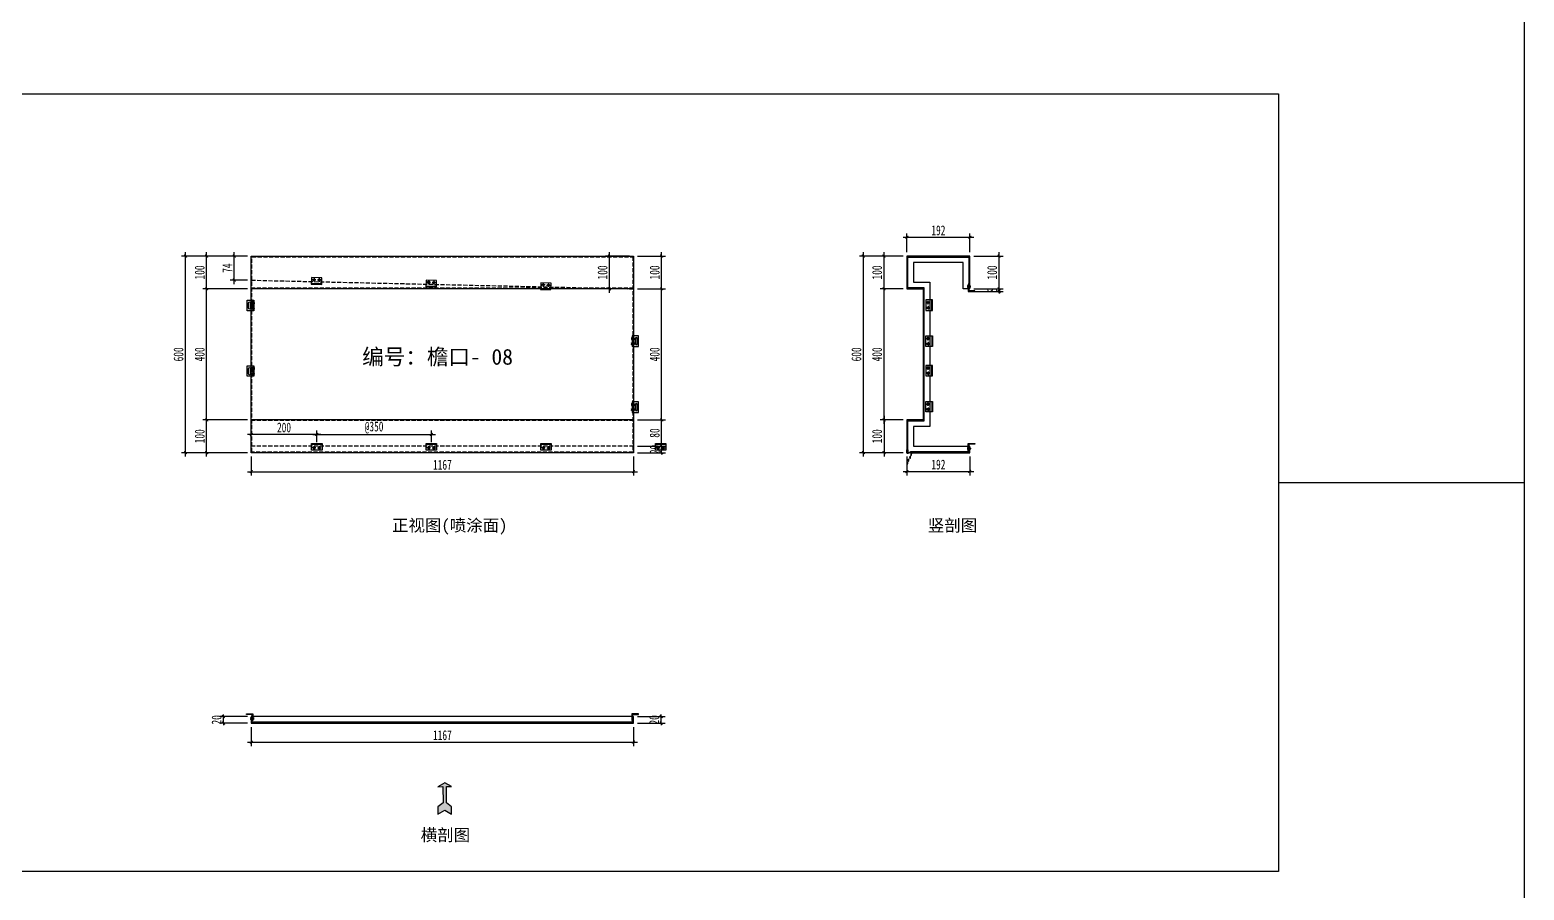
# Model space of a CAD drawing. Header units: millimetres. Extents: x 1519249 to 1604651, y -416196 to -347833.
# Drawn here: x 1579811 to 1584373, y -380074 to -377449 of the extents above; entities that cross this region are included whole.
import ezdxf

# ---------------------------------------------------------------- set-up
doc = ezdxf.new("R2010")
doc.units = ezdxf.units.MM
doc.header["$LTSCALE"] = 1000
doc.header["$MEASUREMENT"] = 0
for name, pattern in [('__DASH', [0.35, 0.25, -0.1]), ('CENTER', [2, 1.25, -0.25, 0.25, -0.25]), ('CENTERX2', [4, 2.5, -0.5, 0.5, -0.5]), ('DOTE', [2.42, 2, -0.2, 0.02, -0.2]), ('HIDDEN2', [0.1875, 0.125, -0.0625])]:
    doc.linetypes.add(name, pattern=pattern)
doc.layers.get('Defpoints').update_dxf_attribs({"color": 190})
for name, color, linetype in [('0-hatch', 8, 'Continuous'), ('0-铝合金投影', 112, 'Continuous'), ('4', 3, 'Continuous'), ('@@@@H @ 1', 2, 'Continuous'), ('BH-图层', 2, 'Continuous'), ('DIM_IDEN', 3, 'Continuous'), ('F-CASTFIX', 1, 'Continuous'), ('PJ', 4, 'Continuous'), ('PUB_DIM', 3, 'Continuous'), ('XC', 3, 'Continuous'), ('zx', 1, 'DOTE'), ('穿孔铝板', 161, 'Continuous')]:
    doc.layers.add(name, color=color, linetype=linetype)
doc.styles.add('黑体', font='simhei.ttf', dxfattribs={"width": 0.7})
doc.dimstyles.new('副本 BZ-6', dxfattribs={"dimscale": 12, "dimtxt": 2.5, "dimasz": 0.5, "dimexe": 1, "dimexo": 1, "dimgap": 0.5, "dimtad": 1, "dimdec": 0, "dimdsep": 46, "dimtxsty": '黑体', "dimblk": 'ARCHTICK', "dimcen": 3, "dimdle": 1, "dimclrd": 1, "dimclre": 1, "dimclrt": 2, "dimadec": 1, "dimazin": 0, "dimtfac": 1, "dimtdec": 0, "dimtix": 1, "dimtmove": 2, "dimatfit": 3, "dimldrblk": 'DOTSMALL', "dimfxl": 0, "dimtolj": 1, "dimtzin": 0, "dimarcsym": 0})

# ---------------------------------------------------------------- blocks, each defined once
blk = doc.blocks.new('_ArchTick')
at = {"color": 0, "linetype": 'ByBlock', "const_width": 0.5}
blk.add_lwpolyline([(-0.71, -0.71), (0.71, 0.71)], dxfattribs=at)
blk = doc.blocks.new('*D250')
at = {"color": 1, "lineweight": -2, "transparency": 16777216}
for p, q in [((1580474.7, -378639.2), (1580338.5, -378639.2)), ((1580350.5, -378751.2), (1580350.5, -378627.2)), ((1580474.7, -378739.2), (1580338.5, -378739.2))]:
    blk.add_line(p, q, dxfattribs=at)
at = {"layer": 'Defpoints', "color": 0, "transparency": 16777216}
for p in [(1580350.5, -378639.2), (1580486.7, -378639.2), (1580486.7, -378739.2)]:
    blk.add_point(p, dxfattribs=at)
at = {"color": 1, "lineweight": -2, "transparency": 16777216, "xscale": 6, "yscale": 6, "zscale": 6}
for p, rotation in [((1580350.5, -378639.2), 90), ((1580350.5, -378739.2), 270)]:
    blk.add_blockref('_ArchTick', p, dxfattribs=dict(at, rotation=rotation))
at = {"color": 2, "transparency": 16777216, "insert": (1580329.3, -378689.2), "char_height": 30, "attachment_point": 5, "rotation": 90, "style": '黑体'}
blk.add_mtext('\\A1;100', dxfattribs=at)
blk = doc.blocks.new('_DotSmall')
at = {"color": 0, "linetype": 'ByBlock', "const_width": 0.5}
blk.add_lwpolyline([(-0.0625, 0, 1), (0.0625, 0, 1)], format="xyb", close=True, dxfattribs=at)
blk = doc.blocks.new('*D251')
at = {"color": 1, "lineweight": -2, "transparency": 16777216}
for p, q in [((1580350.5, -378651.2), (1580350.5, -378227.2)), ((1580474.7, -378239.2), (1580338.5, -378239.2)), ((1580474.7, -378639.2), (1580338.5, -378639.2))]:
    blk.add_line(p, q, dxfattribs=at)
at = {"layer": 'Defpoints', "color": 0, "transparency": 16777216}
for p in [(1580350.5, -378239.2), (1580486.7, -378239.2), (1580486.7, -378639.2)]:
    blk.add_point(p, dxfattribs=at)
at = {"color": 1, "lineweight": -2, "transparency": 16777216, "xscale": 6, "yscale": 6, "zscale": 6}
for p, rotation in [((1580350.5, -378239.2), 90), ((1580350.5, -378639.2), 270)]:
    blk.add_blockref('_ArchTick', p, dxfattribs=dict(at, rotation=rotation))
at = {"color": 2, "transparency": 16777216, "insert": (1580329.3, -378439.2), "char_height": 30, "attachment_point": 5, "rotation": 90, "style": '黑体'}
blk.add_mtext('\\A1;400', dxfattribs=at)
blk = doc.blocks.new('*D252')
at = {"color": 1, "lineweight": -2, "transparency": 16777216}
for p, q in [((1580474.7, -378139.2), (1580338.5, -378139.2)), ((1580350.5, -378251.2), (1580350.5, -378127.2)), ((1580474.7, -378239.2), (1580338.5, -378239.2))]:
    blk.add_line(p, q, dxfattribs=at)
at = {"layer": 'Defpoints', "color": 0, "transparency": 16777216}
for p in [(1580350.5, -378139.2), (1580486.7, -378139.2), (1580486.7, -378239.2)]:
    blk.add_point(p, dxfattribs=at)
at = {"color": 1, "lineweight": -2, "transparency": 16777216, "xscale": 6, "yscale": 6, "zscale": 6}
for p, rotation in [((1580350.5, -378139.2), 90), ((1580350.5, -378239.2), 270)]:
    blk.add_blockref('_ArchTick', p, dxfattribs=dict(at, rotation=rotation))
at = {"color": 2, "transparency": 16777216, "insert": (1580329.3, -378189.2), "char_height": 30, "attachment_point": 5, "rotation": 90, "style": '黑体'}
blk.add_mtext('\\A1;100', dxfattribs=at)
blk = doc.blocks.new('*D253')
at = {"color": 1, "lineweight": -2, "transparency": 16777216}
for p, q in [((1580474.7, -378139.2), (1580273.9, -378139.2)), ((1580285.9, -378751.2), (1580285.9, -378127.2)), ((1580474.7, -378739.2), (1580273.9, -378739.2))]:
    blk.add_line(p, q, dxfattribs=at)
at = {"layer": 'Defpoints', "color": 0, "transparency": 16777216}
for p in [(1580285.9, -378139.2), (1580486.7, -378139.2), (1580486.7, -378739.2)]:
    blk.add_point(p, dxfattribs=at)
at = {"color": 1, "lineweight": -2, "transparency": 16777216, "xscale": 6, "yscale": 6, "zscale": 6}
for p, rotation in [((1580285.9, -378139.2), 90), ((1580285.9, -378739.2), 270)]:
    blk.add_blockref('_ArchTick', p, dxfattribs=dict(at, rotation=rotation))
at = {"color": 2, "transparency": 16777216, "insert": (1580264.7, -378439.2), "char_height": 30, "attachment_point": 5, "rotation": 90, "style": '黑体'}
blk.add_mtext('\\A1;600', dxfattribs=at)
blk = doc.blocks.new('*D254')
at = {"color": 1, "lineweight": -2, "transparency": 16777216}
for p, q in [((1581665.7, -378719.2), (1581751.6, -378719.2)), ((1581665.7, -378739.2), (1581751.6, -378739.2)), ((1581739.6, -378719.2), (1581739.6, -378713.2)), ((1581739.6, -378739.2), (1581739.6, -378719.2)), ((1581739.6, -378739.2), (1581739.6, -378745.2))]:
    blk.add_line(p, q, dxfattribs=at)
at = {"layer": 'Defpoints', "color": 0, "transparency": 16777216}
for p in [(1581653.7, -378719.2), (1581653.7, -378739.2), (1581739.6, -378719.2)]:
    blk.add_point(p, dxfattribs=at)
at = {"color": 1, "lineweight": -2, "transparency": 16777216, "xscale": 6, "yscale": 6, "zscale": 6}
for p, rotation in [((1581739.6, -378719.2), 270), ((1581739.6, -378739.2), 90)]:
    blk.add_blockref('_ArchTick', p, dxfattribs=dict(at, rotation=rotation))
at = {"color": 2, "transparency": 16777216, "insert": (1581718.4, -378729.2), "char_height": 30, "attachment_point": 5, "rotation": 90, "style": '黑体'}
blk.add_mtext('\\A1;20', dxfattribs=at)
blk = doc.blocks.new('*D255')
at = {"color": 1, "lineweight": -2, "transparency": 16777216}
for p, q in [((1581665.7, -378639.2), (1581751.6, -378639.2)), ((1581739.6, -378731.2), (1581739.6, -378627.2)), ((1581665.7, -378719.2), (1581751.6, -378719.2))]:
    blk.add_line(p, q, dxfattribs=at)
at = {"layer": 'Defpoints', "color": 0, "transparency": 16777216}
for p in [(1581653.7, -378639.2), (1581739.6, -378639.2), (1581653.7, -378719.2)]:
    blk.add_point(p, dxfattribs=at)
at = {"color": 1, "lineweight": -2, "transparency": 16777216, "xscale": 6, "yscale": 6, "zscale": 6}
for p, rotation in [((1581739.6, -378639.2), 90), ((1581739.6, -378719.2), 270)]:
    blk.add_blockref('_ArchTick', p, dxfattribs=dict(at, rotation=rotation))
at = {"color": 2, "transparency": 16777216, "insert": (1581718.4, -378679.2), "char_height": 30, "attachment_point": 5, "rotation": 90, "style": '黑体'}
blk.add_mtext('\\A1;80', dxfattribs=at)
blk = doc.blocks.new('*D256')
at = {"color": 1, "lineweight": -2, "transparency": 16777216}
for p, q in [((1581739.6, -378651.2), (1581739.6, -378227.2)), ((1581665.7, -378239.2), (1581751.6, -378239.2)), ((1581665.7, -378639.2), (1581751.6, -378639.2))]:
    blk.add_line(p, q, dxfattribs=at)
at = {"layer": 'Defpoints', "color": 0, "transparency": 16777216}
for p in [(1581653.7, -378239.2), (1581739.6, -378239.2), (1581653.7, -378639.2)]:
    blk.add_point(p, dxfattribs=at)
at = {"color": 1, "lineweight": -2, "transparency": 16777216, "xscale": 6, "yscale": 6, "zscale": 6}
for p, rotation in [((1581739.6, -378239.2), 90), ((1581739.6, -378639.2), 270)]:
    blk.add_blockref('_ArchTick', p, dxfattribs=dict(at, rotation=rotation))
at = {"color": 2, "transparency": 16777216, "insert": (1581718.4, -378439.2), "char_height": 30, "attachment_point": 5, "rotation": 90, "style": '黑体'}
blk.add_mtext('\\A1;400', dxfattribs=at)
blk = doc.blocks.new('*D257')
at = {"color": 1, "lineweight": -2, "transparency": 16777216}
for p, q in [((1581665.7, -378139.2), (1581751.6, -378139.2)), ((1581739.6, -378251.2), (1581739.6, -378127.2)), ((1581665.7, -378239.2), (1581751.6, -378239.2))]:
    blk.add_line(p, q, dxfattribs=at)
at = {"layer": 'Defpoints', "color": 0, "transparency": 16777216}
for p in [(1581653.7, -378139.2), (1581739.6, -378139.2), (1581653.7, -378239.2)]:
    blk.add_point(p, dxfattribs=at)
at = {"color": 1, "lineweight": -2, "transparency": 16777216, "xscale": 6, "yscale": 6, "zscale": 6}
for p, rotation in [((1581739.6, -378139.2), 90), ((1581739.6, -378239.2), 270)]:
    blk.add_blockref('_ArchTick', p, dxfattribs=dict(at, rotation=rotation))
at = {"color": 2, "transparency": 16777216, "insert": (1581718.4, -378189.2), "char_height": 30, "attachment_point": 5, "rotation": 90, "style": '黑体'}
blk.add_mtext('\\A1;100', dxfattribs=at)
blk = doc.blocks.new('gfrgrthgthyjyj')
at = {"color": 138, "linetype": 'Continuous'}
for p, q in [((4444220.2, 665049.9), (4444210.2, 665049.9)), ((4444210.2, 665049.4), (4444210.2, 665049.9)), ((4444212.8, 665049.9), (4444212.8, 665056.3)), ((4444215.2, 665058.1), (4444213.5, 665059)), ((4444215.2, 665058.1), (4444216.9, 665059)), ((4444217.6, 665049.9), (4444217.6, 665056.3)), ((4444220.2, 665049.4), (4444220.2, 665049.9)), ((4444216.5, 665047.8), (4444213.9, 665047.8))]:
    blk.add_line(p, q, dxfattribs=at)
at = {"color": 1, "linetype": 'CENTER', "ltscale": 2.357948}
blk.add_line((4444215.2, 665046.9), (4444215.2, 665059.6), dxfattribs=at)
at = {"color": 138, "linetype": 'Continuous'}
for centre, radius, start, end in [((4444212.8, 665057.7), 1.44, 62.13766, 270.00283), ((4444217.6, 665057.7), 1.44, 270.00283, 117.868), ((4444215.2, 665055.9), 8.16, 232.44522, 260.55436), ((4444215.2, 665055.9), 8.16, 279.45131, 307.56044)]:
    blk.add_arc(centre, radius, start, end, dxfattribs=at)
blk = doc.blocks.new('grgthyj')
at = {"layer": 'XC', "color": 165}
for p, q in [((-1090874.5, 362332.3), (-1090874.5, 362300.3)), ((-1090866.9, 362308.3), (-1090866.9, 362324.3)), ((-1090860.9, 362308.3), (-1090860.9, 362324.3))]:
    blk.add_line(p, q, dxfattribs=at)
blk.add_lwpolyline([(-1090876.9, 362332.3), (-1090876.9, 362300.3), (-1090856.9, 362300.3), (-1090856.9, 362332.3)], close=True, dxfattribs=at)
for centre, start, end in [((-1090863.9, 362324.3), 0, 180), ((-1090863.9, 362308.3), 180, 0)]:
    blk.add_arc(centre, 3, start, end, dxfattribs=at)
at = {"layer": 'DIM_IDEN', "color": 8, "yscale": 0.7812485824527613, "zscale": 0.7812485824527613, "rotation": 90}
for p, xscale in [((-571302.3, -3109712.8), 0.7812485824527613), ((-571302.3, 3834345.4), -0.7812485824527613)]:
    blk.add_blockref('gfrgrthgthyjyj', p, dxfattribs=dict(at, xscale=xscale))
blk = doc.blocks.new('A$Ce385b8f0')
at = {"layer": 'PJ', "color": 8}
for centre, radius in [((8, 13.6), 3.2), ((8, 13.6), 1.52), ((24, 13.6), 3.2), ((24, 13.6), 1.52)]:
    blk.add_circle(centre, radius, dxfattribs=at)
at = {"layer": 'XC', "color": 8}
for p, q in [((0, 2.4), (32, 2.4)), ((8, 2.4), (8, 0)), ((24, 2.4), (24, 0))]:
    blk.add_line(p, q, dxfattribs=at)
blk.add_lwpolyline([(0, 0), (32, 0), (32, 20), (0, 20)], close=True, dxfattribs=at)
at = {"layer": 'zx', "color": 8, "linetype": 'CENTERX2', "ltscale": 0.05}
for p, q in [((13.6, 13.6), (2.4, 13.6)), ((8, 19.2), (8, 8)), ((18.4, 13.6), (29.6, 13.6)), ((24, 19.2), (24, 8))]:
    blk.add_line(p, q, dxfattribs=at)
blk = doc.blocks.new('*D258')
at = {"color": 1, "lineweight": -2, "transparency": 16777216}
for p, q in [((1580698.7, -378683.7), (1580474.7, -378683.7)), ((1580486.7, -378707.2), (1580486.7, -378671.7)), ((1580686.7, -378707.2), (1580686.7, -378671.7))]:
    blk.add_line(p, q, dxfattribs=at)
at = {"layer": 'Defpoints', "color": 0, "transparency": 16777216}
for p in [(1580486.7, -378683.7), (1580486.7, -378719.2), (1580686.7, -378719.2)]:
    blk.add_point(p, dxfattribs=at)
at = {"color": 1, "lineweight": -2, "transparency": 16777216, "xscale": 6, "yscale": 6, "zscale": 6, "rotation": 180}
blk.add_blockref('_ArchTick', (1580486.7, -378683.7), dxfattribs=at)
at = {"color": 1, "lineweight": -2, "transparency": 16777216, "xscale": 6, "yscale": 6, "zscale": 6}
blk.add_blockref('_ArchTick', (1580686.7, -378683.7), dxfattribs=at)
at = {"color": 2, "transparency": 16777216, "insert": (1580586.7, -378662.5), "char_height": 30, "attachment_point": 5, "style": '黑体'}
blk.add_mtext('\\A1;200', dxfattribs=at)
blk = doc.blocks.new('*D259')
at = {"color": 1, "lineweight": -2, "transparency": 16777216}
for p, q in [((1580674.7, -378683.7), (1581048.7, -378683.7)), ((1580686.7, -378707.2), (1580686.7, -378671.7)), ((1581036.7, -378707.2), (1581036.7, -378671.7))]:
    blk.add_line(p, q, dxfattribs=at)
at = {"layer": 'Defpoints', "color": 0, "transparency": 16777216}
for p in [(1581036.7, -378683.7), (1580686.7, -378719.2), (1581036.7, -378719.2)]:
    blk.add_point(p, dxfattribs=at)
at = {"color": 1, "lineweight": -2, "transparency": 16777216, "xscale": 6, "yscale": 6, "zscale": 6, "rotation": 180}
blk.add_blockref('_ArchTick', (1580686.7, -378683.7), dxfattribs=at)
at = {"color": 1, "lineweight": -2, "transparency": 16777216, "xscale": 6, "yscale": 6, "zscale": 6}
blk.add_blockref('_ArchTick', (1581036.7, -378683.7), dxfattribs=at)
at = {"color": 2, "transparency": 16777216, "insert": (1580861.7, -378662.5), "char_height": 30, "attachment_point": 5, "style": '黑体'}
blk.add_mtext('\\A1;@350', dxfattribs=at)
blk = doc.blocks.new('*D260')
at = {"color": 1, "lineweight": -2, "transparency": 16777216}
for p, q in [((1581665.7, -379544.6), (1581750.3, -379544.6)), ((1581738.3, -379544.6), (1581738.3, -379538.6)), ((1581738.3, -379564.6), (1581738.3, -379544.6)), ((1581665.7, -379564.6), (1581750.3, -379564.6)), ((1581738.3, -379564.6), (1581738.3, -379570.6))]:
    blk.add_line(p, q, dxfattribs=at)
at = {"layer": 'Defpoints', "color": 0, "transparency": 16777216}
for p in [(1581653.7, -379544.6), (1581738.3, -379544.6), (1581653.7, -379564.6)]:
    blk.add_point(p, dxfattribs=at)
at = {"color": 1, "lineweight": -2, "transparency": 16777216, "xscale": 6, "yscale": 6, "zscale": 6}
for p, rotation in [((1581738.3, -379544.6), 270), ((1581738.3, -379564.6), 90)]:
    blk.add_blockref('_ArchTick', p, dxfattribs=dict(at, rotation=rotation))
at = {"color": 2, "transparency": 16777216, "insert": (1581717.2, -379554.6), "char_height": 30, "attachment_point": 5, "rotation": 90, "style": '黑体'}
blk.add_mtext('\\A1;20', dxfattribs=at)
blk = doc.blocks.new('*U173')
h = blk.add_hatch(color=5)
h.set_gradient(color1=(0, 0, 255), rotation=180, one_color=1, tint=1)
h.paths.add_polyline_path([(0, 0), (0.144338, -0.25), (0.144338, -0.0625), (0.730662, -0.0625), (0.875, -0.25), (1.144338, -0.25), (1, 0), (1.144338, 0.25), (0.875, 0.25), (0.730662, 0.0625), (0.144338, 0.0625), (0.144338, 0.25)])
at = {"color": 0, "linetype": 'Continuous'}
blk.add_lwpolyline([(0, 0), (0.144338, -0.25), (0.144338, -0.0625), (0.730662, -0.0625), (0.875, -0.25), (1.144338, -0.25), (1, 0), (1.144338, 0.25), (0.875, 0.25), (0.730662, 0.0625), (0.144338, 0.0625), (0.144338, 0.25)], close=True, dxfattribs=at)
blk = doc.blocks.new('*D261')
at = {"color": 1, "lineweight": -2, "transparency": 16777216}
for p, q in [((1580474.7, -379544.6), (1580390, -379544.6)), ((1580402, -379544.6), (1580402, -379538.6)), ((1580402, -379564.6), (1580402, -379544.6)), ((1580474.7, -379564.6), (1580390, -379564.6)), ((1580402, -379564.6), (1580402, -379570.6))]:
    blk.add_line(p, q, dxfattribs=at)
at = {"layer": 'Defpoints', "color": 0, "transparency": 16777216}
for p in [(1580402, -379544.6), (1580486.7, -379544.6), (1580486.7, -379564.6)]:
    blk.add_point(p, dxfattribs=at)
at = {"color": 1, "lineweight": -2, "transparency": 16777216, "xscale": 6, "yscale": 6, "zscale": 6}
for p, rotation in [((1580402, -379544.6), 270), ((1580402, -379564.6), 90)]:
    blk.add_blockref('_ArchTick', p, dxfattribs=dict(at, rotation=rotation))
at = {"color": 2, "transparency": 16777216, "insert": (1580380.8, -379554.6), "char_height": 30, "attachment_point": 5, "rotation": 90, "style": '黑体'}
blk.add_mtext('\\A1;20', dxfattribs=at)
blk = doc.blocks.new('*D262')
at = {"color": 1, "lineweight": -2, "transparency": 16777216}
for p, q in [((1580474.7, -378139.2), (1580422.7, -378139.2)), ((1580434.7, -378224.8), (1580434.7, -378127.2)), ((1580474.7, -378212.8), (1580422.7, -378212.8))]:
    blk.add_line(p, q, dxfattribs=at)
at = {"layer": 'Defpoints', "color": 0, "transparency": 16777216}
for p in [(1580434.7, -378139.2), (1580486.7, -378139.2), (1580486.7, -378212.8)]:
    blk.add_point(p, dxfattribs=at)
at = {"color": 1, "lineweight": -2, "transparency": 16777216, "xscale": 6, "yscale": 6, "zscale": 6}
for p, rotation in [((1580434.7, -378139.2), 90), ((1580434.7, -378212.8), 270)]:
    blk.add_blockref('_ArchTick', p, dxfattribs=dict(at, rotation=rotation))
at = {"color": 2, "transparency": 16777216, "insert": (1580413.7, -378176), "char_height": 30, "attachment_point": 5, "rotation": 90, "style": '黑体'}
blk.add_mtext('\\A1;74', dxfattribs=at)
blk = doc.blocks.new('grtgthyjyj')
at = {"layer": 'PJ'}
for radius in [4, 1.9]:
    blk.add_circle((4476642.9, 621901.9), radius, dxfattribs=at)
at = {"layer": 'zx', "linetype": 'CENTERX2', "ltscale": 0.05}
for p, q in [((4476635.9, 621901.9), (4476649.9, 621901.9)), ((4476642.9, 621908.9), (4476642.9, 621894.9))]:
    blk.add_line(p, q, dxfattribs=at)
blk = doc.blocks.new('grgthtyhjyjyuk')
at = {"layer": 'XC', "color": 165}
for p, q in [((4476656.9, 621931.9), (4476656.9, 621891.9)), ((4476656.9, 621921.9), (4476659.9, 621921.9)), ((4476656.9, 621901.9), (4476659.9, 621901.9))]:
    blk.add_line(p, q, dxfattribs=at)
blk.add_lwpolyline([(4476659.9, 621931.9), (4476659.9, 621891.9), (4476634.9, 621891.9), (4476634.9, 621931.9)], close=True, dxfattribs=at)
at = {"layer": 'DIM_IDEN', "color": 8, "xscale": -1, "rotation": 180}
blk.add_blockref('grtgthyjyj', (0, 1243823.8), dxfattribs=at)
at = {"layer": 'DIM_IDEN', "color": 8}
blk.add_blockref('grtgthyjyj', (0, 0), dxfattribs=at)
blk = doc.blocks.new('A$C06B245D9')
at = {"layer": '0-hatch', "elevation": 0}
for points in [[(2.8, -8, -1.371442), (-1.3, -6.8, 0.239017), (-2.3, -1.2, -0.322335), (2.8, -8.1)], [(7.6, -20.6, -1.371442), (3.5, -19.4, 0.239017), (2.5, -13.8, -0.322335), (7.6, -20.7)]]:
    blk.add_lwpolyline(points, format="xyb", dxfattribs=at)
blk = doc.blocks.new('*D236')
at = {"color": 1, "lineweight": -2, "transparency": 16777216}
for p, q in [((1582418.5, -378651.2), (1582418.5, -378227.2)), ((1582476.5, -378239.2), (1582406.5, -378239.2)), ((1582476.5, -378639.2), (1582406.5, -378639.2))]:
    blk.add_line(p, q, dxfattribs=at)
at = {"layer": 'Defpoints', "color": 0, "transparency": 16777216}
for p in [(1582418.5, -378239.2), (1582488.5, -378239.2), (1582488.5, -378639.2)]:
    blk.add_point(p, dxfattribs=at)
at = {"color": 1, "lineweight": -2, "transparency": 16777216, "xscale": 6, "yscale": 6, "zscale": 6}
for p, rotation in [((1582418.5, -378239.2), 90), ((1582418.5, -378639.2), 270)]:
    blk.add_blockref('_ArchTick', p, dxfattribs=dict(at, rotation=rotation))
at = {"color": 2, "transparency": 16777216, "insert": (1582397.4, -378439.2), "char_height": 30, "attachment_point": 5, "rotation": 90, "style": '黑体'}
blk.add_mtext('\\A1;400', dxfattribs=at)
blk = doc.blocks.new('*D237')
at = {"color": 1, "lineweight": -2, "transparency": 16777216}
for p, q in [((1582476.5, -378139.2), (1582406.5, -378139.2)), ((1582418.5, -378251.2), (1582418.5, -378127.2)), ((1582476.5, -378239.2), (1582406.5, -378239.2))]:
    blk.add_line(p, q, dxfattribs=at)
at = {"layer": 'Defpoints', "color": 0, "transparency": 16777216}
for p in [(1582418.5, -378139.2), (1582488.5, -378139.2), (1582488.5, -378239.2)]:
    blk.add_point(p, dxfattribs=at)
at = {"color": 1, "lineweight": -2, "transparency": 16777216, "xscale": 6, "yscale": 6, "zscale": 6}
for p, rotation in [((1582418.5, -378139.2), 90), ((1582418.5, -378239.2), 270)]:
    blk.add_blockref('_ArchTick', p, dxfattribs=dict(at, rotation=rotation))
at = {"color": 2, "transparency": 16777216, "insert": (1582397.4, -378189.2), "char_height": 30, "attachment_point": 5, "rotation": 90, "style": '黑体'}
blk.add_mtext('\\A1;100', dxfattribs=at)
blk = doc.blocks.new('*D238')
at = {"color": 1, "lineweight": -2, "transparency": 16777216}
for p, q in [((1582476.5, -378081.8), (1582692.5, -378081.8)), ((1582488.5, -378127.2), (1582488.5, -378069.8)), ((1582680.5, -378127.2), (1582680.5, -378069.8))]:
    blk.add_line(p, q, dxfattribs=at)
at = {"layer": 'Defpoints', "color": 0, "transparency": 16777216}
for p in [(1582680.5, -378081.8), (1582488.5, -378139.2), (1582680.5, -378139.2)]:
    blk.add_point(p, dxfattribs=at)
at = {"color": 1, "lineweight": -2, "transparency": 16777216, "xscale": 6, "yscale": 6, "zscale": 6, "rotation": 180}
blk.add_blockref('_ArchTick', (1582488.5, -378081.8), dxfattribs=at)
at = {"color": 1, "lineweight": -2, "transparency": 16777216, "xscale": 6, "yscale": 6, "zscale": 6}
blk.add_blockref('_ArchTick', (1582680.5, -378081.8), dxfattribs=at)
at = {"color": 2, "transparency": 16777216, "insert": (1582584.5, -378060.8), "char_height": 30, "attachment_point": 5, "style": '黑体'}
blk.add_mtext('\\A1;192', dxfattribs=at)
blk = doc.blocks.new('*D239')
at = {"color": 1, "lineweight": -2, "transparency": 16777216}
for p, q in [((1582476.5, -378639.2), (1582406.5, -378639.2)), ((1582418.5, -378627.2), (1582418.5, -378751.2)), ((1582476.5, -378739.2), (1582406.5, -378739.2))]:
    blk.add_line(p, q, dxfattribs=at)
at = {"layer": 'Defpoints', "color": 0, "transparency": 16777216}
for p in [(1582488.5, -378639.2), (1582418.5, -378739.2), (1582488.5, -378739.2)]:
    blk.add_point(p, dxfattribs=at)
at = {"color": 1, "lineweight": -2, "transparency": 16777216, "xscale": 6, "yscale": 6, "zscale": 6}
for p, rotation in [((1582418.5, -378639.2), 90), ((1582418.5, -378739.2), 270)]:
    blk.add_blockref('_ArchTick', p, dxfattribs=dict(at, rotation=rotation))
at = {"color": 2, "transparency": 16777216, "insert": (1582397.4, -378689.2), "char_height": 30, "attachment_point": 5, "rotation": 90, "style": '黑体'}
blk.add_mtext('\\A1;100', dxfattribs=at)
blk = doc.blocks.new('*D240')
at = {"color": 1, "lineweight": -2, "transparency": 16777216}
for p, q in [((1582488.5, -378751.2), (1582488.5, -378808.6)), ((1582680.5, -378751.2), (1582680.5, -378808.6)), ((1582476.5, -378796.6), (1582692.5, -378796.6))]:
    blk.add_line(p, q, dxfattribs=at)
at = {"layer": 'Defpoints', "color": 0, "transparency": 16777216}
for p in [(1582488.5, -378739.2), (1582680.5, -378739.2), (1582680.5, -378796.6)]:
    blk.add_point(p, dxfattribs=at)
at = {"color": 1, "lineweight": -2, "transparency": 16777216, "xscale": 6, "yscale": 6, "zscale": 6, "rotation": 180}
blk.add_blockref('_ArchTick', (1582488.5, -378796.6), dxfattribs=at)
at = {"color": 1, "lineweight": -2, "transparency": 16777216, "xscale": 6, "yscale": 6, "zscale": 6}
blk.add_blockref('_ArchTick', (1582680.5, -378796.6), dxfattribs=at)
at = {"color": 2, "transparency": 16777216, "insert": (1582584.5, -378775.6), "char_height": 30, "attachment_point": 5, "style": '黑体'}
blk.add_mtext('\\A1;192', dxfattribs=at)
blk = doc.blocks.new('*D241')
at = {"color": 1, "lineweight": -2, "transparency": 16777216}
for p, q in [((1582476.5, -378139.2), (1582343.5, -378139.2)), ((1582355.5, -378751.2), (1582355.5, -378127.2)), ((1582476.5, -378739.2), (1582343.5, -378739.2))]:
    blk.add_line(p, q, dxfattribs=at)
at = {"layer": 'Defpoints', "color": 0, "transparency": 16777216}
for p in [(1582355.5, -378139.2), (1582488.5, -378139.2), (1582488.5, -378739.2)]:
    blk.add_point(p, dxfattribs=at)
at = {"color": 1, "lineweight": -2, "transparency": 16777216, "xscale": 6, "yscale": 6, "zscale": 6}
for p, rotation in [((1582355.5, -378139.2), 90), ((1582355.5, -378739.2), 270)]:
    blk.add_blockref('_ArchTick', p, dxfattribs=dict(at, rotation=rotation))
at = {"color": 2, "transparency": 16777216, "insert": (1582334.4, -378439.2), "char_height": 30, "attachment_point": 5, "rotation": 90, "style": '黑体'}
blk.add_mtext('\\A1;600', dxfattribs=at)
blk = doc.blocks.new('*D242')
at = {"color": 1, "lineweight": -2, "transparency": 16777216}
for p, q in [((1582692.5, -378139.2), (1582781.9, -378139.2)), ((1582769.9, -378251.2), (1582769.9, -378127.2)), ((1582692.5, -378239.2), (1582781.9, -378239.2))]:
    blk.add_line(p, q, dxfattribs=at)
at = {"layer": 'Defpoints', "color": 0, "transparency": 16777216}
for p in [(1582680.5, -378139.2), (1582769.9, -378139.2), (1582680.5, -378239.2)]:
    blk.add_point(p, dxfattribs=at)
at = {"color": 1, "lineweight": -2, "transparency": 16777216, "xscale": 6, "yscale": 6, "zscale": 6}
for p, rotation in [((1582769.9, -378139.2), 90), ((1582769.9, -378239.2), 270)]:
    blk.add_blockref('_ArchTick', p, dxfattribs=dict(at, rotation=rotation))
at = {"color": 2, "transparency": 16777216, "insert": (1582748.7, -378189.2), "char_height": 30, "attachment_point": 5, "rotation": 90, "style": '黑体'}
blk.add_mtext('\\A1;100', dxfattribs=at)
blk = doc.blocks.new('*D243')
at = {"color": 1, "lineweight": -2, "transparency": 16777216}
for p, q in [((1582769.9, -378239.2), (1582769.9, -378233.2)), ((1582692.5, -378239.2), (1582781.9, -378239.2)), ((1582692.5, -378247.2), (1582781.9, -378247.2)), ((1582769.9, -378239.2), (1582769.9, -378247.2)), ((1582769.9, -378247.2), (1582769.9, -378253.2))]:
    blk.add_line(p, q, dxfattribs=at)
at = {"layer": 'Defpoints', "color": 0, "transparency": 16777216}
for p in [(1582680.5, -378239.2), (1582680.5, -378247.2), (1582769.9, -378247.2)]:
    blk.add_point(p, dxfattribs=at)
at = {"color": 1, "lineweight": -2, "transparency": 16777216, "xscale": 6, "yscale": 6, "zscale": 6}
for p, rotation in [((1582769.9, -378239.2), 270), ((1582769.9, -378247.2), 90)]:
    blk.add_blockref('_ArchTick', p, dxfattribs=dict(at, rotation=rotation))
at = {"color": 2, "transparency": 16777216, "insert": (1582748.9, -378243.2), "char_height": 30, "attachment_point": 5, "rotation": 90, "style": '黑体'}
blk.add_mtext('\\A1;8', dxfattribs=at)
blk = doc.blocks.new('*D263')
at = {"color": 1, "lineweight": -2, "transparency": 16777216}
for p, q in [((1581641.7, -378139.2), (1581568.4, -378139.2)), ((1581580.4, -378251.2), (1581580.4, -378127.2)), ((1581641.7, -378239.2), (1581568.4, -378239.2))]:
    blk.add_line(p, q, dxfattribs=at)
at = {"layer": 'Defpoints', "color": 0, "transparency": 16777216}
for p in [(1581580.4, -378139.2), (1581653.7, -378139.2), (1581653.7, -378239.2)]:
    blk.add_point(p, dxfattribs=at)
at = {"color": 1, "lineweight": -2, "transparency": 16777216, "xscale": 6, "yscale": 6, "zscale": 6}
for p, rotation in [((1581580.4, -378139.2), 90), ((1581580.4, -378239.2), 270)]:
    blk.add_blockref('_ArchTick', p, dxfattribs=dict(at, rotation=rotation))
at = {"color": 2, "transparency": 16777216, "insert": (1581559.3, -378189.2), "char_height": 30, "attachment_point": 5, "rotation": 90, "style": '黑体'}
blk.add_mtext('\\A1;100', dxfattribs=at)
blk = doc.blocks.new('*D345')
at = {"color": 1, "lineweight": -2, "transparency": 16777216}
for p, q in [((1580486.7, -379576.6), (1580486.7, -379634.6)), ((1581653.7, -379576.6), (1581653.7, -379634.6)), ((1580474.7, -379622.6), (1581665.7, -379622.6))]:
    blk.add_line(p, q, dxfattribs=at)
at = {"layer": 'Defpoints', "color": 0, "transparency": 16777216}
for p in [(1580486.7, -379564.6), (1581653.7, -379564.6), (1581653.7, -379622.6)]:
    blk.add_point(p, dxfattribs=at)
at = {"color": 1, "lineweight": -2, "transparency": 16777216, "xscale": 6, "yscale": 6, "zscale": 6, "rotation": 180}
blk.add_blockref('_ArchTick', (1580486.7, -379622.6), dxfattribs=at)
at = {"color": 1, "lineweight": -2, "transparency": 16777216, "xscale": 6, "yscale": 6, "zscale": 6}
blk.add_blockref('_ArchTick', (1581653.7, -379622.6), dxfattribs=at)
at = {"color": 2, "transparency": 16777216, "insert": (1581070.2, -379601.6), "char_height": 30, "attachment_point": 5, "style": '黑体'}
blk.add_mtext('\\A1;1167', dxfattribs=at)
blk = doc.blocks.new('*D346')
at = {"color": 1, "lineweight": -2, "transparency": 16777216}
for p, q in [((1580486.7, -378751.2), (1580486.7, -378809.2)), ((1581653.7, -378751.2), (1581653.7, -378809.2)), ((1580474.7, -378797.2), (1581665.7, -378797.2))]:
    blk.add_line(p, q, dxfattribs=at)
at = {"layer": 'Defpoints', "color": 0, "transparency": 16777216}
for p in [(1580486.7, -378739.2), (1581653.7, -378739.2), (1581653.7, -378797.2)]:
    blk.add_point(p, dxfattribs=at)
at = {"color": 1, "lineweight": -2, "transparency": 16777216, "xscale": 6, "yscale": 6, "zscale": 6, "rotation": 180}
blk.add_blockref('_ArchTick', (1580486.7, -378797.2), dxfattribs=at)
at = {"color": 1, "lineweight": -2, "transparency": 16777216, "xscale": 6, "yscale": 6, "zscale": 6}
blk.add_blockref('_ArchTick', (1581653.7, -378797.2), dxfattribs=at)
at = {"color": 2, "transparency": 16777216, "insert": (1581070.2, -378776.2), "char_height": 30, "attachment_point": 5, "style": '黑体'}
blk.add_mtext('\\A1;1167', dxfattribs=at)

msp = doc.modelspace()

# ---------------------------------------------------------------- linework, layer by layer
at = {"color": 1, "linetype": 'CENTER', "ltscale": 2.357948}
msp.add_line((1582682.8, -378232.2), (1582672.9, -378232.2), dxfattribs=at)
at = {"color": 138, "linetype": 'Continuous'}
for p, q in [((1582674.1, -378232.2), (1582673.4, -378230.8)), ((1582674.1, -378232.2), (1582673.4, -378233.5)), ((1582680.5, -378230.3), (1582675.5, -378230.3)), ((1582680.5, -378234.1), (1582675.5, -378234.1)), ((1582680.5, -378236.1), (1582680.5, -378228.3)), ((1582680.8, -378228.3), (1582680.5, -378228.3)), ((1582680.8, -378236.1), (1582680.5, -378236.1)), ((1582682.1, -378233.2), (1582682.1, -378231.2))]:
    msp.add_line(p, q, dxfattribs=at)
at = {"color": 3}
for p, q in [((1581653.7, -378239.2), (1580486.7, -378239.2)), ((1581653.7, -378639.2), (1580486.7, -378639.2))]:
    msp.add_line(p, q, dxfattribs=at)
at = {"color": 6}
for points in [[(1583622.7, -371904.2), (1584372.8, -371904.2), (1584372.8, -381512.6), (1583622.7, -381512.6)], [(1583622.7, -378830.6), (1584372.8, -378830.6)]]:
    msp.add_lwpolyline(points, dxfattribs=at)
at = {"color": 2}
msp.add_lwpolyline([(1578392.9, -377643.6), (1583622.7, -377643.6), (1583622.7, -380017.5), (1578392.9, -380017.5)], close=True, dxfattribs=at)
at = {"color": 3}
msp.add_lwpolyline([(1581653.7, -378739.2), (1580486.7, -378739.2), (1580486.7, -378139.2), (1581653.7, -378139.2)], close=True, dxfattribs=at)
for points in [[(1581653.7, -379544.6), (1581650.7, -379544.6), (1581650.7, -379561.6), (1580489.7, -379561.6), (1580489.7, -379544.6), (1580486.7, -379544.6), (1580486.7, -379564.6), (1581653.7, -379564.6), (1581653.7, -379544.6)], [(1581650.7, -379544.6), (1580489.7, -379544.6)]]:
    msp.add_lwpolyline(points, dxfattribs=at)
at = {"color": 138, "linetype": 'Continuous'}
for centre, radius, start, end in [((1582674.3, -378230.3), 1.13, 359.9972, 207.8623), ((1582674.3, -378234.1), 1.13, 152.132, 359.9972), ((1582675.8, -378232.2), 6.38, 9.4456, 37.5548), ((1582675.8, -378232.2), 6.38, 322.4396, 350.5487)]:
    msp.add_arc(centre, radius, start, end, dxfattribs=at)
at = {"layer": '0-hatch', "linetype": 'HIDDEN2', "ltscale": 4}
for p, q in [((1582509, -378736.2, -2.2), (1582499, -378736.2, -2.2)), ((1582509, -378737.1), (1582499, -378737.1)), ((1582509, -378737.8), (1582499, -378737.8)), ((1582509, -378738.5), (1582499, -378738.5))]:
    msp.add_line(p, q, dxfattribs=at)
msp.add_lwpolyline([(1582499, -378736.2), (1582509, -378736.2), (1582509, -378739.2), (1582499, -378739.2)], close=True, dxfattribs=at)
at = {"layer": '4'}
msp.add_lwpolyline([(1582498.5, -378739.2), (1582491.5, -378742.2, -0.414214), (1582488.5, -378739.2), (1582488.5, -378730.2)], format="xyb", dxfattribs=at)
at = {"layer": '4', "elevation": -2.2}
msp.add_lwpolyline([(1582491.5, -378730.2), (1582491.5, -378739.2), (1582499, -378736.2)], dxfattribs=at)
at = {"layer": 'F-CASTFIX', "color": 3}
for points in [[(1582491.5, -378736.2), (1582491.5, -378642.2), (1582541.5, -378642.2), (1582541.5, -378236.2), (1582491.5, -378236.2), (1582491.5, -378142.2), (1582677.5, -378142.2), (1582677.5, -378239.2), (1582680.5, -378239.2), (1582680.5, -378139.2), (1582488.5, -378139.2), (1582488.5, -378239.2), (1582538.5, -378239.2), (1582538.5, -378639.2), (1582488.5, -378639.2), (1582488.5, -378737.4)], [(1582680.5, -378239.2), (1582660.5, -378239.2), (1582660.5, -378159.2), (1582508.5, -378159.2), (1582508.5, -378219.2), (1582558.5, -378219.2), (1582558.5, -378659.2), (1582508.5, -378659.2), (1582508.5, -378719.2), (1582680.5, -378719.2)], [(1582498.5, -378739.2), (1582680.5, -378739.2), (1582680.5, -378719.2)], [(1582677.5, -378719.2), (1582677.5, -378736.2), (1582499, -378736.2)]]:
    msp.add_lwpolyline(points, dxfattribs=at)
at = {"layer": 'PUB_DIM', "color": 114, "linetype": '__DASH', "ltscale": 0.05, "true_color": 0x139b48}
for p, q in [((1580486.7, -378212.8), (1581653.7, -378239.2)), ((1581653.7, -378719.2), (1580486.7, -378719.2))]:
    msp.add_line(p, q, dxfattribs=at)
at = {"layer": 'PUB_DIM', "color": 59, "linetype": '__DASH', "ltscale": 0.05}
for p, q in [((1581653.7, -378237.2), (1580486.7, -378237.2)), ((1581653.7, -378641.2), (1580486.7, -378641.2))]:
    msp.add_line(p, q, dxfattribs=at)
msp.add_lwpolyline([(1581651.7, -378737.2), (1580488.7, -378737.2), (1580488.7, -378141.2), (1581651.7, -378141.2)], close=True, dxfattribs=at)
at = {"layer": '穿孔铝板', "lineweight": 25}
for points in [[(1582675.5, -378225.2), (1582675.5, -378247.2), (1582695.5, -378247.2), (1582695.5, -378245.2), (1582677.5, -378245.2), (1582677.5, -378225.2)], [(1582675.5, -378733.2), (1582675.5, -378711.2), (1582695.5, -378711.2), (1582695.5, -378713.2), (1582677.5, -378713.2), (1582677.5, -378733.2)], [(1580471.7, -379536.6), (1580491.7, -379536.6), (1580491.7, -379556.6), (1580489.7, -379556.6), (1580489.7, -379538.6), (1580471.7, -379538.6)], [(1581668.7, -379536.6), (1581648.7, -379536.6), (1581648.7, -379556.6), (1581650.7, -379556.6), (1581650.7, -379538.6), (1581668.7, -379538.6)]]:
    msp.add_lwpolyline(points, close=True, dxfattribs=at)

# ---------------------------------------------------------------- block references
at = {"color": 3}
for p, rotation in [((1580670, -378224.9), 358.7080861482903), ((1581019.9, -378232.8), 358.7080861482903), ((1581369.8, -378240.7), 358.7080861482903), ((1582566.5, -378304.9), 90.00000000000001), ((1582566.5, -378504.9), 90.00000000000001)]:
    msp.add_blockref('A$Ce385b8f0', p, dxfattribs=dict(at, rotation=rotation))
at = {"color": 2, "xscale": -1}
for p in [(489617.2, -740606.5), (489617.2, -740806.5)]:
    msp.add_blockref('grgthyj', p, dxfattribs=at)
at = {"color": 2}
for p in [(2672526.2, -740715.2), (2672526.2, -740916.5)]:
    msp.add_blockref('grgthyj', p, dxfattribs=at)
at = {"color": 3, "xscale": -1, "rotation": 180}
for p in [(1580670.7, -378711.2), (1581020.7, -378711.2), (1581370.7, -378711.2), (1581720.7, -378711.2)]:
    msp.add_blockref('A$Ce385b8f0', p, dxfattribs=at)
at = {"layer": '0-铝合金投影', "xscale": -0.6666666666666666, "yscale": 0.6666666666666666, "zscale": 0.6666666666666666}
for p in [(1582493.4, -378758.1, -2.2), (1582501.8, -378740.8)]:
    msp.add_blockref('A$C06B245D9', p, dxfattribs=at)
at = {"layer": '@@@@H @ 1', "xscale": 83.8660738650834, "yscale": 83.8660738650834, "zscale": 83.8660738650834, "rotation": 270.1024305187298}
msp.add_blockref('*U173', (1581077.2, -379746.4), dxfattribs=at)
at = {"layer": 'DIM_IDEN', "color": 8, "xscale": 0.7999999999999999, "yscale": 0.7999999999999999, "zscale": 0.7999999999999999}
for p in [(-1998761.4, -875928.4), (-1998761.4, -876128.4)]:
    msp.add_blockref('grgthtyhjyjyuk', p, dxfattribs=at)
at = {"layer": 'DIM_IDEN', "color": 8, "yscale": 0.7812485824527613, "zscale": 0.7812485824527613}
for p, xscale, rotation in [((2102249.8, -3850763.7), 0.7812485824527613, 90.00000000000001), ((1060917.4, -3851587.5), -0.7812485824527613, 270)]:
    msp.add_blockref('gfrgrthgthyjyj', p, dxfattribs=dict(at, xscale=xscale, rotation=rotation))

# ---------------------------------------------------------------- texts
at = {"layer": 'BH-图层', "color": 6, "style": '黑体'}
for s, p in [('正视图(喷涂面)', (1580916.3, -378979.5)), ('竖剖图', (1582552.2, -378979.5)), ('横剖图', (1581003.9, -379924.3))]:
    msp.add_text(s, height=36.9, dxfattribs=at).set_placement(p)
at = {"layer": 'DIM_IDEN', "color": 1, "style": '黑体'}
msp.add_text('编号：檐口- 08', height=48.25, dxfattribs=at).set_placement((1580825.3, -378470.7))

# ---------------------------------------------------------------- dimensions: what is measured, and where the dimension line sits
for p1, p2, distance, picture, middle in [((1582488.5, -378139.2), (1582680.5, -378139.2), 57.4, '*D238', (1582584.5, -378060.8)), ((1580486.7, -378739.2), (1580486.7, -378139.2), 200.8, '*D253', (1580264.7, -378439.2)), ((1580486.7, -378212.8), (1580486.7, -378139.2), 51.9, '*D262', (1580413.7, -378176)), ((1582488.5, -378739.2), (1582488.5, -378139.2), 133, '*D241', (1582334.4, -378439.2)), ((1582680.5, -378239.2), (1582680.5, -378139.2), -89.4, '*D242', (1582748.7, -378189.2)), ((1582488.5, -378639.2), (1582488.5, -378239.2), 69.9, '*D236', (1582397.4, -378439.2)), ((1582680.5, -378239.2), (1582680.5, -378247.2), 89.4, '*D243', (1582748.9, -378243.2)), ((1580486.7, -378739.2), (1580486.7, -378639.2), 136.2, '*D250', (1580329.3, -378689.2)), ((1580686.7, -378719.2), (1580486.7, -378719.2), -35.5, '*D258', (1580586.7, -378662.5)), ((1581653.7, -378739.2), (1581653.7, -378719.2), -85.9, '*D254', (1581718.4, -378729.2)), ((1582488.5, -378739.2), (1582680.5, -378739.2), -57.4, '*D240', (1582584.5, -378775.6)), ((1580486.7, -379564.6), (1580486.7, -379544.6), 84.7, '*D261', (1580380.8, -379554.6)), ((1581653.7, -379564.6), (1581653.7, -379544.6), -84.7, '*D260', (1581717.2, -379554.6))]:
    dim = msp.add_aligned_dim(p1=p1, p2=p2, distance=distance, dimstyle='副本 BZ-6')
    dim.commit()
    dim.dimension.update_dxf_attribs({"geometry": picture, "text_midpoint": middle})
for base, p1, p2, angle, picture, middle in [((1580350.5, -378139.2), (1580486.7, -378239.2), (1580486.7, -378139.2), 270, '*D252', (1580329.3, -378189.2)), ((1581739.6, -378139.2), (1581653.7, -378239.2), (1581653.7, -378139.2), 270, '*D257', (1581718.4, -378189.2)), ((1582418.5, -378139.2), (1582488.5, -378239.2), (1582488.5, -378139.2), 270, '*D237', (1582397.4, -378189.2)), ((1580350.5, -378239.2), (1580486.7, -378639.2), (1580486.7, -378239.2), 270, '*D251', (1580329.3, -378439.2)), ((1581739.6, -378239.2), (1581653.7, -378639.2), (1581653.7, -378239.2), 270, '*D256', (1581718.4, -378439.2)), ((1581739.6, -378639.2), (1581653.7, -378719.2), (1581653.7, -378639.2), 270, '*D255', (1581718.4, -378679.2)), ((1582418.5, -378739.2), (1582488.5, -378639.2), (1582488.5, -378739.2), 90, '*D239', (1582397.4, -378689.2))]:
    dim = msp.add_linear_dim(base=base, p1=p1, p2=p2, angle=angle, dimstyle='副本 BZ-6')
    dim.commit()
    dim.dimension.update_dxf_attribs({"geometry": picture, "text_midpoint": middle})
at = {"color": 6}
for p1, p2, distance, picture, middle in [((1581653.7, -378239.2), (1581653.7, -378139.2), 73.2, '*D263', (1581559.3, -378189.2)), ((1580486.7, -378739.2), (1581653.7, -378739.2), -58, '*D346', (1581070.2, -378776.2)), ((1580486.7, -379564.6), (1581653.7, -379564.6), -58, '*D345', (1581070.2, -379601.6))]:
    dim = msp.add_aligned_dim(p1=p1, p2=p2, distance=distance, dimstyle='副本 BZ-6', dxfattribs=at)
    dim.commit()
    dim.dimension.update_dxf_attribs({"geometry": picture, "text_midpoint": middle})
dim = msp.add_linear_dim(base=(1581036.7, -378683.7), p1=(1580686.7, -378719.2), p2=(1581036.7, -378719.2), text='@<>', dimstyle='副本 BZ-6')
dim.commit()
dim.dimension.update_dxf_attribs({"geometry": '*D259', "text_midpoint": (1580861.7, -378662.5)})

doc.saveas('drawing.dxf')
